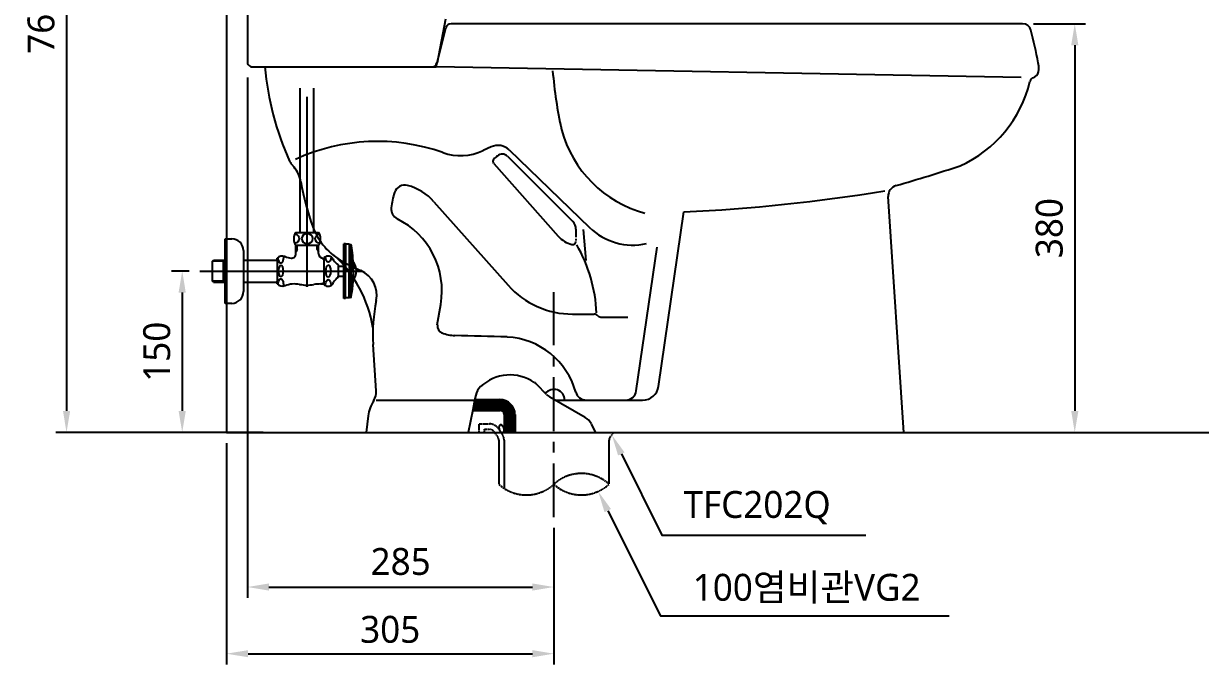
# Model space of a CAD drawing. Extents: x 4642 to 6831, y -64 to 2191.
# Drawn here: x 4642 to 5737, y -64 to 532 of the extents above; entities that cross this region are included whole.
import ezdxf

# ---------------------------------------------------------------- set-up
doc = ezdxf.new("R2010")
doc.units = 0
doc.header["$LTSCALE"] = 20
doc.header["$MEASUREMENT"] = 0
for name, pattern in [('CENTER', [2, 1.25, -0.25, 0.25, -0.25]), ('HIDDEN', [0.375, 0.25, -0.125]), ('HIDDEN2', [0.1875, 0.125, -0.0625])]:
    doc.linetypes.add(name, pattern=pattern)
doc.layers.get('0').update_dxf_attribs({"linetype": 'CONTINUOUS'})
doc.layers.get('DEFPOINTS').update_dxf_attribs({"linetype": 'CONTINUOUS'})
for name, color, linetype in [('1', 1, 'CONTINUOUS'), ('2', 2, 'CONTINUOUS'), ('3', 3, 'CONTINUOUS'), ('4', 4, 'CONTINUOUS'), ('6', 6, 'CONTINUOUS'), ('CENTER', 2, 'CENTER')]:
    doc.layers.add(name, color=color, linetype=linetype)
doc.styles.add('ROMANS', font='romans.shx')
doc.styles.get("Standard").update_dxf_attribs({"font": 'NanumGothic.ttf'})
doc.dimstyles.get("Standard").update_dxf_attribs({"dimtxt": 0.18, "dimasz": 0.18, "dimexe": 0.18, "dimexo": 0.0625, "dimgap": 0.09, "dimtad": 0, "dimtih": 1, "dimtoh": 1, "dimdec": 4, "dimzin": 0, "dimdsep": 46, "dimtxsty": 'Standard', "dimcen": 0.09, "dimadec": 0, "dimazin": 0, "dimtfac": 1, "dimtdec": 4, "dimtofl": 0, "dimtmove": 0, "dimatfit": 3, "dimfxl": 0, "dimtolj": 1, "dimtzin": 0, "dimarcsym": 0})

# ---------------------------------------------------------------- blocks, each defined once
blk = doc.blocks.new('*D24')
at = {"layer": '3', "color": 3, "lineweight": -2}
for p, q in [((4796.3, 301.8), (4779.8, 301.8)), ((4789.8, 281.8), (4789.8, 171.8)), ((4821, 151.8), (4779.8, 151.8))]:
    blk.add_line(p, q, dxfattribs=at)
at = {"layer": '3', "color": 3}
for points in [[(4786.4, 281.8), (4793.1, 281.8), (4789.8, 301.8)], [(4786.4, 171.8), (4793.1, 171.8), (4789.8, 151.8)]]:
    blk.add_solid(points, dxfattribs=at)
at = {"layer": 'DEFPOINTS', "color": 0}
for p in [(4806.3, 301.8), (4789.8, 151.8), (4831, 151.8)]:
    blk.add_point(p, dxfattribs=at)
at = {"layer": '3', "color": 2, "insert": (4766.2, 226.8), "char_height": 25, "attachment_point": 5, "rotation": 90}
blk.add_mtext('\\A1;150', dxfattribs=at)
blk = doc.blocks.new('*X20')
at = {"color": 0}
for p, q in [((1040.6, 971), (1076.6, 971)), ((1040.8, 972), (1075.8, 972)), ((1041, 973), (1074.9, 973)), ((1041.2, 974), (1073.8, 974)), ((1041.4, 975), (1072.4, 975)), ((1041.6, 976), (1070.5, 976)), ((1041.8, 977), (1066.9, 977)), ((1040, 968), (1078.1, 968)), ((1040.2, 969), (1077.7, 969)), ((1040.4, 970), (1077.2, 970)), ((1066, 967), (1078.4, 967)), ((1067.8, 966), (1078.7, 966)), ((1068.5, 965), (1078.9, 965)), ((1068.9, 964), (1079, 964)), ((1069, 963), (1079, 963)), ((1069, 962), (1079, 962)), ((1069, 961), (1079, 961)), ((1069, 960), (1079, 960)), ((1069, 959), (1079, 959)), ((1069, 958), (1079, 958)), ((1069, 957), (1079, 957)), ((1069, 956), (1079, 956)), ((1069, 955), (1079, 955)), ((1069, 954), (1079, 954)), ((1069, 953), (1079, 953)), ((1069, 952), (1079, 952)), ((1069, 951), (1079, 951)), ((1069, 950), (1079, 950)), ((1069, 949), (1079, 949)), ((1069, 948), (1079, 948)), ((1069, 947), (1079, 947))]:
    blk.add_line(p, q, dxfattribs=at)
blk = doc.blocks.new('*D31')
at = {"layer": '3', "color": 3, "lineweight": -2}
for p, q in [((4831, 141.8), (4831, -64)), ((5135.4, -2), (5135.4, -64)), ((4851, -54), (5115.4, -54))]:
    blk.add_line(p, q, dxfattribs=at)
at = {"layer": '3', "color": 3}
for points in [[(4851, -50.7), (4851, -57.3), (4831, -54)], [(5115.4, -50.7), (5115.4, -57.3), (5135.4, -54)]]:
    blk.add_solid(points, dxfattribs=at)
at = {"layer": 'DEFPOINTS', "color": 0}
for p in [(4831, 151.8), (5135.4, 8), (5135.4, -54)]:
    blk.add_point(p, dxfattribs=at)
at = {"layer": '3', "color": 2, "insert": (4983.2, -31.5), "char_height": 25, "attachment_point": 5}
blk.add_mtext('\\A1;305', dxfattribs=at)
blk = doc.blocks.new('*D32')
at = {"layer": '3', "color": 3, "lineweight": -2}
for p, q in [((4850.4, 481.8), (4850.4, -2)), ((5135.4, 63), (5135.4, -2)), ((4870.4, 8), (5115.4, 8))]:
    blk.add_line(p, q, dxfattribs=at)
at = {"layer": '3', "color": 3}
for points in [[(4870.4, 11.3), (4870.4, 4.7), (4850.4, 8)], [(5115.4, 11.3), (5115.4, 4.7), (5135.4, 8)]]:
    blk.add_solid(points, dxfattribs=at)
at = {"layer": 'DEFPOINTS', "color": 0}
for p in [(4850.4, 491.8), (5135.4, 73), (5135.4, 8)]:
    blk.add_point(p, dxfattribs=at)
at = {"layer": '3', "color": 2, "insert": (4992.9, 31.6), "char_height": 25, "attachment_point": 5}
blk.add_mtext('\\A1;285', dxfattribs=at)
blk = doc.blocks.new('*D28')
at = {"layer": '3', "color": 3, "lineweight": -2}
for p, q in [((4846.5, 911.8), (4672.2, 911.8)), ((4682.2, 891.8), (4682.2, 171.8)), ((4865.2, 151.8), (4672.2, 151.8))]:
    blk.add_line(p, q, dxfattribs=at)
at = {"layer": '3', "color": 3}
for points in [[(4678.9, 891.8), (4685.6, 891.8), (4682.2, 911.8)], [(4678.9, 171.8), (4685.6, 171.8), (4682.2, 151.8)]]:
    blk.add_solid(points, dxfattribs=at)
at = {"layer": 'DEFPOINTS', "color": 0}
for p in [(4856.5, 911.8), (4682.2, 151.8), (4875.2, 151.8)]:
    blk.add_point(p, dxfattribs=at)
at = {"layer": '3', "color": 2, "insert": (4658.6, 531.8), "char_height": 25, "attachment_point": 5, "rotation": 90}
blk.add_mtext('\\A1;760', dxfattribs=at)
blk = doc.blocks.new('*D29')
at = {"layer": '3', "color": 3, "lineweight": -2}
for p, q in [((5581.2, 531.8), (5629.7, 531.8)), ((5619.7, 511.8), (5619.7, 171.8)), ((5470.9, 151.8), (5629.7, 151.8))]:
    blk.add_line(p, q, dxfattribs=at)
at = {"layer": '3', "color": 3}
for points in [[(5616.4, 511.8), (5623.1, 511.8), (5619.7, 531.8)], [(5616.4, 171.8), (5623.1, 171.8), (5619.7, 151.8)]]:
    blk.add_solid(points, dxfattribs=at)
at = {"layer": 'DEFPOINTS', "color": 0}
for p in [(5571.2, 531.8), (5460.9, 151.8), (5619.7, 151.8)]:
    blk.add_point(p, dxfattribs=at)
at = {"layer": '3', "color": 2, "insert": (5596.1, 341.8), "char_height": 25, "attachment_point": 5, "rotation": 90}
blk.add_mtext('\\A1;380', dxfattribs=at)

msp = doc.modelspace()

# ---------------------------------------------------------------- linework, layer by layer
for p, q in [((4850.4, 871.8), (4850.4, 496.9)), ((5025.9, 491.8), (5035, 528)), ((5034.6, 536.2), (5026.7, 495.4)), ((5571.2, 531.8), (5039.8, 531.8)), ((4855.1, 491.8), (5025.9, 491.8)), ((5569.9, 481.8), (5025.9, 491.8)), ((5077.1, 417.3), (5069.6, 413.9)), ((5092.3, 408.6), (5153, 347.8)), ((5093.8, 414.5), (5168.6, 342.4)), ((4891.5, 401.3), (4893.8, 398.5)), ((5079.4, 401.8), (5139.3, 334.2)), ((5023.9, 366.3), (5092.8, 288.7)), ((5460.9, 151.8), (5446.3, 371.1)), ((5232.8, 194.6), (5256.3, 356.9)), ((5162.5, 340.5), (5165.2, 311.6)), ((5211.9, 190.3), (5231.3, 324.2)), ((5027, 251.8), (5030.2, 270.8)), ((5152.7, 261.8), (5172.9, 261.8)), ((5180, 258.8), (5204, 258.8)), ((4970.2, 190.4), (4967.3, 233.5)), ((4970.2, 181.8), (5061.8, 181.8)), ((5136.5, 181.8), (5217.9, 181.8)), ((4962.8, 167.1), (4960.9, 151.8)), ((4960.9, 151.8), (5076.8, 151.8)), ((5076.8, 151.8), (5079.7, 151.8)), ((5079.7, 151.8), (5089.8, 151.8)), ((5089.8, 151.8), (5164.9, 151.8)), ((5164.9, 151.8), (5460.9, 151.8))]:
    msp.add_line(p, q)
at = {"linetype": 'CENTER', "ltscale": 0.3}
msp.add_line((5155.9, 340.8), (5155.9, 329.4), dxfattribs=at)
at = {"color": 7}
for p, q in [((5062.7, 186.4), (5062, 182.9)), ((5128.4, 187.1), (5119.6, 196.3)), ((5062, 182.9), (5059.9, 172.9)), ((5062, 182.4), (5085.2, 182.4)), ((5164.5, 165.6), (5131.7, 184.5)), ((5059.9, 172.9), (5055.6, 151.8)), ((5059.9, 172.3), (5085.2, 172.3)), ((5089.2, 168.3), (5089.2, 151.8)), ((5099.3, 168.3), (5099.3, 151.8)), ((5174.4, 151.8), (5170.3, 159.6)), ((5086.3, 151.8), (5089.2, 151.8)), ((5089.2, 151.8), (5099.3, 151.8)), ((5099.3, 151.8), (5174.4, 151.8))]:
    msp.add_line(p, q, dxfattribs=at)
at = {"color": 7, "linetype": 'HIDDEN', "ltscale": 0.15}
for p, q in [((5065.8, 159.7), (5075.4, 159.7)), ((5065.8, 151.8), (5065.8, 159.7)), ((5070.8, 154.7), (5075.4, 154.7)), ((5070.8, 151.8), (5070.8, 154.7)), ((5083.5, 155.6), (5087.2, 150.5)), ((5079.4, 152.7), (5083.2, 147.5)), ((5190.7, 151.8), (5187.6, 147.5))]:
    msp.add_line(p, q, dxfattribs=at)
at = {"color": 2}
msp.add_line((4970.4, 151.8), (5080.1, 151.8), dxfattribs=at)
at = {"color": 7, "linetype": 'HIDDEN2', "ltscale": 0.17}
for p, q in [((5084.1, 144.6), (5084.1, 103.6)), ((5089.2, 144.6), (5089.2, 99.7)), ((5186.6, 144.6), (5186.6, 103.6))]:
    msp.add_line(p, q, dxfattribs=at)
at = {"color": 7}
msp.add_lwpolyline([(5084.6, 154.5, 0.062131), (5085.2, 153.2, 0.07536), (5086, 152.3, 0.107055), (5087, 151.8, 0.149889), (5087.8, 151.8, 0.149889), (5088.5, 152.3, 0.107055), (5089, 153.3, 0.07536), (5089.1, 154.5, 0.062131), (5088.8, 155.9, 0.062131), (5088.1, 157.2, 0.07536), (5087.3, 158.2, 0.107055), (5086.3, 158.7, 0.149889), (5085.5, 158.7, 0.149889), (5084.9, 158.2, 0.107055), (5084.4, 157.2, 0.07536), (5084.3, 156, 0.062131)], format="xyb", close=True, dxfattribs=at)
for centre, radius, start, end in [((5039.8, 526.8), 5, 90, 165.9638), ((4855, 496.4), 4.65, 174.7832, 271.3659), ((5137.7, 515.5), 272, 185.0086, 204.1765), ((5567.9, 525.6), 435.3, 184.9607, 192.2234), ((5582.8, 476.8), 5, 107.1654, 164.6463), ((5552.3, 530.2), 56.6, 300.8389, 302.4726), ((5578.4, 489.2), 8, 302.4726, 0), ((5465.6, 505), 115.6, 294.3014, 346.5274), ((5248.7, 461.8), 110, 194.9709, 254.8951), ((4971.6, 239.9), 182.5, 70.6462, 114.7539), ((5083.4, 403.7), 15, 46.0449, 114.8095), ((5048.6, 459.2), 50, 250.6462, 294.8095), ((5081.6, 403.8), 3, 133.9964, 221.5991), ((5155.9, 326.8), 110, 131.728, 133.9964), ((5087.4, 403.6), 7, 44.9552, 131.728), ((4906.9, 414), 20, 209.6827, 219.4725), ((4870.6, 379.5), 30, 10.0207, 39.4725), ((5146.3, 428.2), 250, 190.0207, 199.9407), ((5063.5, 350.8), 80, 162.5234, 172.9351), ((4996.8, 371.8), 10, 75.1324, 162.5234), ((4986.5, 333.1), 50, 41.5991, 75.1324), ((5181.1, 1971.3), 1616.2, 272.6639, 279.3303), ((5456.3, 371.7), 10, 105.7995, 183.8141), ((4994.1, 359.4), 10, 172.9351, 243.5863), ((4956.3, 283.2), 75, 350.4385, 63.5863), ((4967.7, 363.4), 60, 199.9407, 241.6105), ((5145.9, 340.8), 10, 0, 44.9552), ((5208.7, 383.6), 57.6, 225.8112, 282.8497), ((5157.9, 350.8), 24.9, 221.5991, 256.7923), ((5152.9, 329.4), 3, 256.7923, 0), ((5035.2, 256.6), 140, 2.5578, 29.82), ((4852.2, 230.9), 116.3, 9.1573, 47.4641), ((5058.1, 530.5), 250, 241.6105, 245.8858), ((4945.7, 279.5), 25, 348.1215, 65.8858), ((5152.7, 341.8), 80, 221.5991, 270), ((5117, 243.5), 150, 168.1215, 183.8196), ((5034, 250.8), 7, 172.2472, 247.9106), ((5172.9, 256.8), 5, 44.427, 90), ((5180, 263.8), 5, 224.427, 270), ((5044.5, 276.8), 35, 247.9106, 268.0444), ((4956.5, -4073), 4315.7, 88.2011, 88.8474), ((5088.2, 170.6), 70, 15.3286, 86.9482), ((4955.2, 189.4), 15, 327.8266, 3.8196), ((5165.4, 191.8), 10, 195.3286, 270), ((5202.1, 191.8), 10, 270, 351.7659), ((5217.9, 196.8), 15, 270, 351.7659), ((4997.5, 162.8), 35, 147.8266, 173.0289)]:
    msp.add_arc(centre, radius, start, end)
for centre, radius, start, end in [((5094.6, 165.1), 40.1, 55.7311, 133.1138), ((5108.7, 185.8), 15.1, 43.9955, 55.7311), ((5077.5, 183.4), 15.1, 133.1138, 168.419), ((5139.3, 197.6), 15.1, 223.9955, 240.0347), ((5085.2, 168.3), 14, 0, 90), ((5085.2, 168.3), 4.01, 0, 90), ((5157, 152.6), 15.1, 27.7781, 60.0347)]:
    msp.add_arc(centre, radius, start, end, dxfattribs=at)
at = {"color": 2}
msp.add_arc((5135.4, 181.8), 10, 0, 141.5378, dxfattribs=at)
at = {"color": 7, "linetype": 'HIDDEN', "ltscale": 0.15}
for centre, radius, start, end in [((5075.4, 149.7), 10, 36.0844, 90), ((5075.4, 149.7), 5.02, 36.0844, 90), ((5079.1, 144.6), 5.02, 0, 36.0844), ((5079.1, 144.6), 10, 0, 36.0844)]:
    msp.add_arc(centre, radius, start, end, dxfattribs=at)
at = {"color": 7, "linetype": 'HIDDEN'}
msp.add_arc((5191.7, 144.6), 5.02, 143.9156, 180, dxfattribs=at)
at = {"color": 7, "linetype": 'HIDDEN2', "ltscale": 0.25}
for centre, start, end in [((5161, 75.9), 47.2264, 132.7736), ((5109.8, 131.3), 227.2264, 312.7736), ((5161, 131.3), 227.2264, 312.7736)]:
    msp.add_arc(centre, 37.7, start, end, dxfattribs=at)
at = {"layer": '1'}
for p, q in [((4906, 287.1), (4906, 464)), ((4806.3, 301.8), (4957.8, 301.8))]:
    msp.add_line(p, q, dxfattribs=at)
at = {"layer": '1', "color": 0}
msp.add_arc((5022.2, 496.3), 4.5, 270, 348.9611, dxfattribs=at)
at = {"layer": '3'}
for points in [[(5198.1, 131.8), (5235.8, 56.1), (5425.5, 56.1)], [(5185.5, 79), (5234.5, -18.8), (5503, -18.8)]]:
    msp.add_lwpolyline(points, dxfattribs=at)
at = {"layer": '3', "color": 0}
for centre, radius, start, end in [((5571.2, 523.8), 8, 14.6159, 90), ((5186.1, 423.4), 406, 10.2175, 14.6159), ((5561.3, 489.2), 25.1, 0, 14.346), ((5083.3, 1690), 1360, 285.7995, 288.4274)]:
    msp.add_arc(centre, radius, start, end, dxfattribs=at)
at = {"layer": '3'}
for points in [[(5201.1, 133.2), (5189.2, 149.6), (5195.1, 130.3)], [(5188.5, 80.5), (5176.6, 96.9), (5182.5, 77.5)]]:
    msp.add_solid(points, dxfattribs=at)
at = {"layer": '4'}
for p, q in [((4899.6, 337.8), (4899.6, 471.8)), ((4912.3, 337.8), (4912.3, 471.8)), ((4829.8, 271.8), (4829.8, 331.8)), ((4829.8, 331.8), (4835.8, 331.8)), ((4895.5, 337.8), (4916.5, 337.8)), ((4846.8, 320.8), (4846.8, 282.8)), ((4895.5, 325.8), (4916.5, 325.8)), ((4895.5, 317.9), (4895.5, 325.8)), ((4896.7, 321.8), (4895.5, 319.6)), ((4895.5, 321.8), (4896.7, 321.8)), ((4896.7, 321.8), (4896.7, 325.8)), ((4915.2, 321.8), (4915.2, 325.8)), ((4915.2, 321.8), (4916.5, 319.6)), ((4915.2, 321.8), (4916.5, 321.8)), ((4916.5, 318.3), (4916.5, 325.8)), ((4941.5, 327.3), (4940, 327.3)), ((4940, 326.3), (4940, 327.3)), ((4940, 301.8), (4940, 326.3)), ((4941.5, 327.1), (4941.5, 327.3)), ((4941.5, 327.1), (4941.5, 301.8)), ((4945, 326.8), (4941.8, 326.8)), ((4945, 326.8), (4945, 301.8)), ((4945.5, 326.3), (4945, 326.8)), ((4945.5, 326.3), (4945.5, 301.8)), ((4946.3, 326.3), (4945.5, 326.3)), ((4946.9, 325.8), (4946.9, 301.8)), ((4817.8, 311), (4818.8, 312)), ((4817.8, 292.5), (4817.8, 311)), ((4828.3, 311), (4817.8, 311)), ((4818.8, 312), (4829.8, 312)), ((4828.3, 291.5), (4828.3, 312)), ((4828.3, 311), (4829.3, 312)), ((4829.8, 311.4), (4829.8, 292.1)), ((4846.8, 312), (4878, 312)), ((4878, 311), (4878, 313.8)), ((4878, 311), (4878, 292.5)), ((4921, 313), (4919.7, 314)), ((4921, 313), (4921, 313.8)), ((4921, 313.8), (4921.9, 313.8)), ((4921, 313), (4921.9, 313)), ((4921.9, 313.8), (4921.9, 314.5)), ((4921.9, 289.8), (4921.9, 313.8)), ((4929.4, 313.1), (4930, 312.1)), ((4930, 313.1), (4930.5, 312.1)), ((4934.9, 307.5), (4934.9, 306.5)), ((4934.9, 306.5), (4934.9, 297)), ((4934.9, 306.5), (4940, 306.5)), ((4934.9, 297), (4940, 297)), ((4934.9, 296), (4934.9, 297)), ((4940, 276.3), (4940, 301.8)), ((4941.5, 276.5), (4941.5, 301.8)), ((4945, 276.8), (4945, 301.8)), ((4945.5, 277.3), (4945.5, 301.8)), ((4946.9, 277.8), (4946.9, 301.8)), ((4818.8, 291.5), (4817.8, 292.5)), ((4828.3, 292.5), (4817.8, 292.5)), ((4818.8, 291.5), (4829.8, 291.5)), ((4829.3, 291.5), (4828.3, 292.5)), ((4846.8, 291.5), (4878, 291.5)), ((4878, 289.8), (4878, 292.5)), ((4878, 291.5), (4878, 291.3)), ((4878, 289.8), (4878, 291.3)), ((4918.3, 289.8), (4921.9, 289.8)), ((4921, 290.5), (4919.7, 289.8)), ((4921, 289.8), (4921, 290.5)), ((4921, 290.5), (4921.9, 290.5)), ((4921.9, 289.1), (4921.9, 289.8)), ((4930, 290.5), (4930.5, 291.4)), ((4941.5, 276.3), (4940, 276.3)), ((4941.5, 276.3), (4941.5, 276.5)), ((4945, 276.8), (4941.8, 276.8)), ((4945.5, 277.3), (4945, 276.8)), ((4946.3, 277.3), (4945.5, 277.3)), ((4835.8, 271.8), (4829.8, 271.8))]:
    msp.add_line(p, q, dxfattribs=at)
for centre, radius, start, end in [((4835.8, 320.8), 11, 0, 90), ((4903.5, 331.8), 10, 143.1301, 216.8699), ((4908.5, 331.8), 10, 323.1301, 36.8699), ((4891.5, 317.9), 4, 262.2883, 0), ((4921, 318.3), 4.5, 180, 270), ((4941.8, 327.1), 0.3, 180, 270), ((4946.3, 325.6), 0.7, 9.4934, 90), ((4804, 301.8), 145, 1.9431, 9.4934), ((4882.9, 308.8), 7, 69.0339, 134.5129), ((4894.3, 338.5), 24.8, 249.0339, 262.2883), ((4925.4, 310.4), 5.36, 30, 130.4306), ((4942.7, 319.1), 14, 210, 236.1902), ((4804, 301.8), 145, 350.5066, 1.9431), ((4937.7, 301.7), 14, 0.2473, 38.2141), ((4942.7, 284.4), 14, 123.8098, 150), ((4937.7, 301.9), 14, 321.7859, 359.7527), ((4882.9, 294.8), 7, 225.5, 290.9661), ((4894.3, 265), 24.8, 79.2627, 110.9661), ((4906, 326.8), 38, 259.2627, 279.3048), ((4918.3, 251.8), 38, 90, 99.3048), ((4925.4, 293.1), 5.36, 229.5694, 330), ((4835.8, 282.8), 11, 270, 0), ((4941.8, 276.5), 0.3, 90, 180), ((4946.3, 278), 0.7, 270, 350.5066)]:
    msp.add_arc(centre, radius, start, end, dxfattribs=at)
at = {"layer": '4', "extrusion": (0, 0, -1)}
for centre, major_axis, ratio, start_param, end_param in [((4893.3, 332), (-5.23, 0), 0.866391, 1.824119, 4.49897), ((4918.7, 332), (-5.23, 0), 0.866391, 4.942097, 7.58465), ((4881.5, 314.3), (0, -5.22), 0.46009, 4.433611, 7.934688), ((4925.6, 315.4), (0, -5.4), 0.478204, 4.79078, 7.834251), ((4881.5, 289.4), (0, -5.22), 0.46009, 1.472186, 5.009627), ((4925.6, 288.5), (0, -5.4), 0.478204, 1.540108, 4.68362)]:
    msp.add_ellipse(centre, major_axis=major_axis, ratio=ratio, start_param=start_param, end_param=end_param, dxfattribs=at)
for centre, major_axis, ratio in [((4906, 332), (-5.23, 0), 0.866391), ((4881.5, 301.8), (0, -5.22), 0.46009), ((4925.6, 301.8), (0, -5.4), 0.478204)]:
    msp.add_ellipse(centre, major_axis=major_axis, ratio=ratio, dxfattribs=at)
at = {"layer": '6'}
msp.add_lwpolyline([(6831, 2051.8), (4831, 2051.8), (4831, 151.8), (6729.9, 151.8), (6729.9, 1151.8)], dxfattribs=at)
at = {"layer": 'CENTER', "color": 2, "linetype": 'CENTER', "ltscale": 2}
msp.add_line((5135.4, 73), (5135.4, 282.3), dxfattribs=at)
at = {"layer": 'DEFPOINTS', "color": 3, "linetype": 'ByBlock'}
for p in [(5100.7, 531.8), (5100.9, 531.8)]:
    msp.add_point(p, dxfattribs=at)
at = {"layer": 'DEFPOINTS', "color": 0, "linetype": 'ByBlock'}
msp.add_point((5059.9, 172.3), dxfattribs=at)

# ---------------------------------------------------------------- block references
at = {"color": 7, "xscale": 1.003562326168321, "yscale": 1.003562326168321, "zscale": 1.003562326168321}
msp.add_blockref('*X20', (4016.4, -798.2), dxfattribs=at)

# ---------------------------------------------------------------- texts
at = {"layer": '2', "char_height": 25, "attachment_point": 4, "style": 'ROMANS'}
for s, insert in [('{\\fNanumGothic|b0|i0|c129|p50;T\\fNanumGothic|b0|i0|c0|p50;FC202\\fNanumGothic|b0|i0|c129|p50;Q}', (5255.9, 81.8)), ('{\\fNanumGothic|b0|i0|c129|p50;100염비관VG2}', (5264.5, 6.4))]:
    msp.add_mtext(s, dxfattribs=dict(at, insert=insert))

# ---------------------------------------------------------------- dimensions: what is measured, and where the dimension line sits
at = {"layer": '3'}
for base, p1, p2, picture, middle in [((4682.2, 151.8), (4856.5, 911.8), (4875.2, 151.8), '*D28', (4658.6, 531.8)), ((5619.7, 151.8), (5571.2, 531.8), (5460.9, 151.8), '*D29', (5596.1, 341.8)), ((4789.8, 151.8), (4806.3, 301.8), (4831, 151.8), '*D24', (4766.2, 226.8))]:
    dim = msp.add_linear_dim(base=base, p1=p1, p2=p2, angle=90, dimstyle='Standard', override={"dimtxt": 25, "dimasz": 20, "dimexe": 10, "dimexo": 10, "dimgap": 10, "dimtad": 1, "dimtih": 0, "dimdec": 0, "dimzin": 8, "dimclrd": 3, "dimclre": 3, "dimclrt": 2, "dimtdec": 0, "dimtix": 1, "dimtofl": 1, "dimarcsym": 1}, dxfattribs=at)
    dim.commit()
    dim.dimension.update_dxf_attribs({"geometry": picture, "text_midpoint": middle})
dim = msp.add_linear_dim(base=(5135.4, 8), p1=(4850.4, 491.8), p2=(5135.4, 73), dimstyle='Standard', override={"dimtxt": 25, "dimasz": 20, "dimexe": 10, "dimexo": 10, "dimgap": 10, "dimtad": 1, "dimtih": 0, "dimdec": 0, "dimzin": 8, "dimclrd": 3, "dimclre": 3, "dimclrt": 2, "dimtdec": 0, "dimtix": 1, "dimtofl": 1, "dimarcsym": 1}, dxfattribs=at)
dim.commit()
dim.dimension.update_dxf_attribs({"geometry": '*D32', "text_midpoint": (4992.9, 31.6)})
dim = msp.add_linear_dim(base=(5135.4, -54), p1=(4831, 151.8), p2=(5135.4, 8), text='305', dimstyle='Standard', override={"dimtxt": 25, "dimasz": 20, "dimexe": 10, "dimexo": 10, "dimgap": 10, "dimtad": 1, "dimtih": 0, "dimdec": 0, "dimzin": 8, "dimclrd": 3, "dimclre": 3, "dimclrt": 2, "dimtdec": 0, "dimtix": 1, "dimtofl": 1, "dimarcsym": 1}, dxfattribs=at)
dim.commit()
dim.dimension.update_dxf_attribs({"geometry": '*D31', "text_midpoint": (4983.2, -31.5)})

doc.saveas('drawing.dxf')
